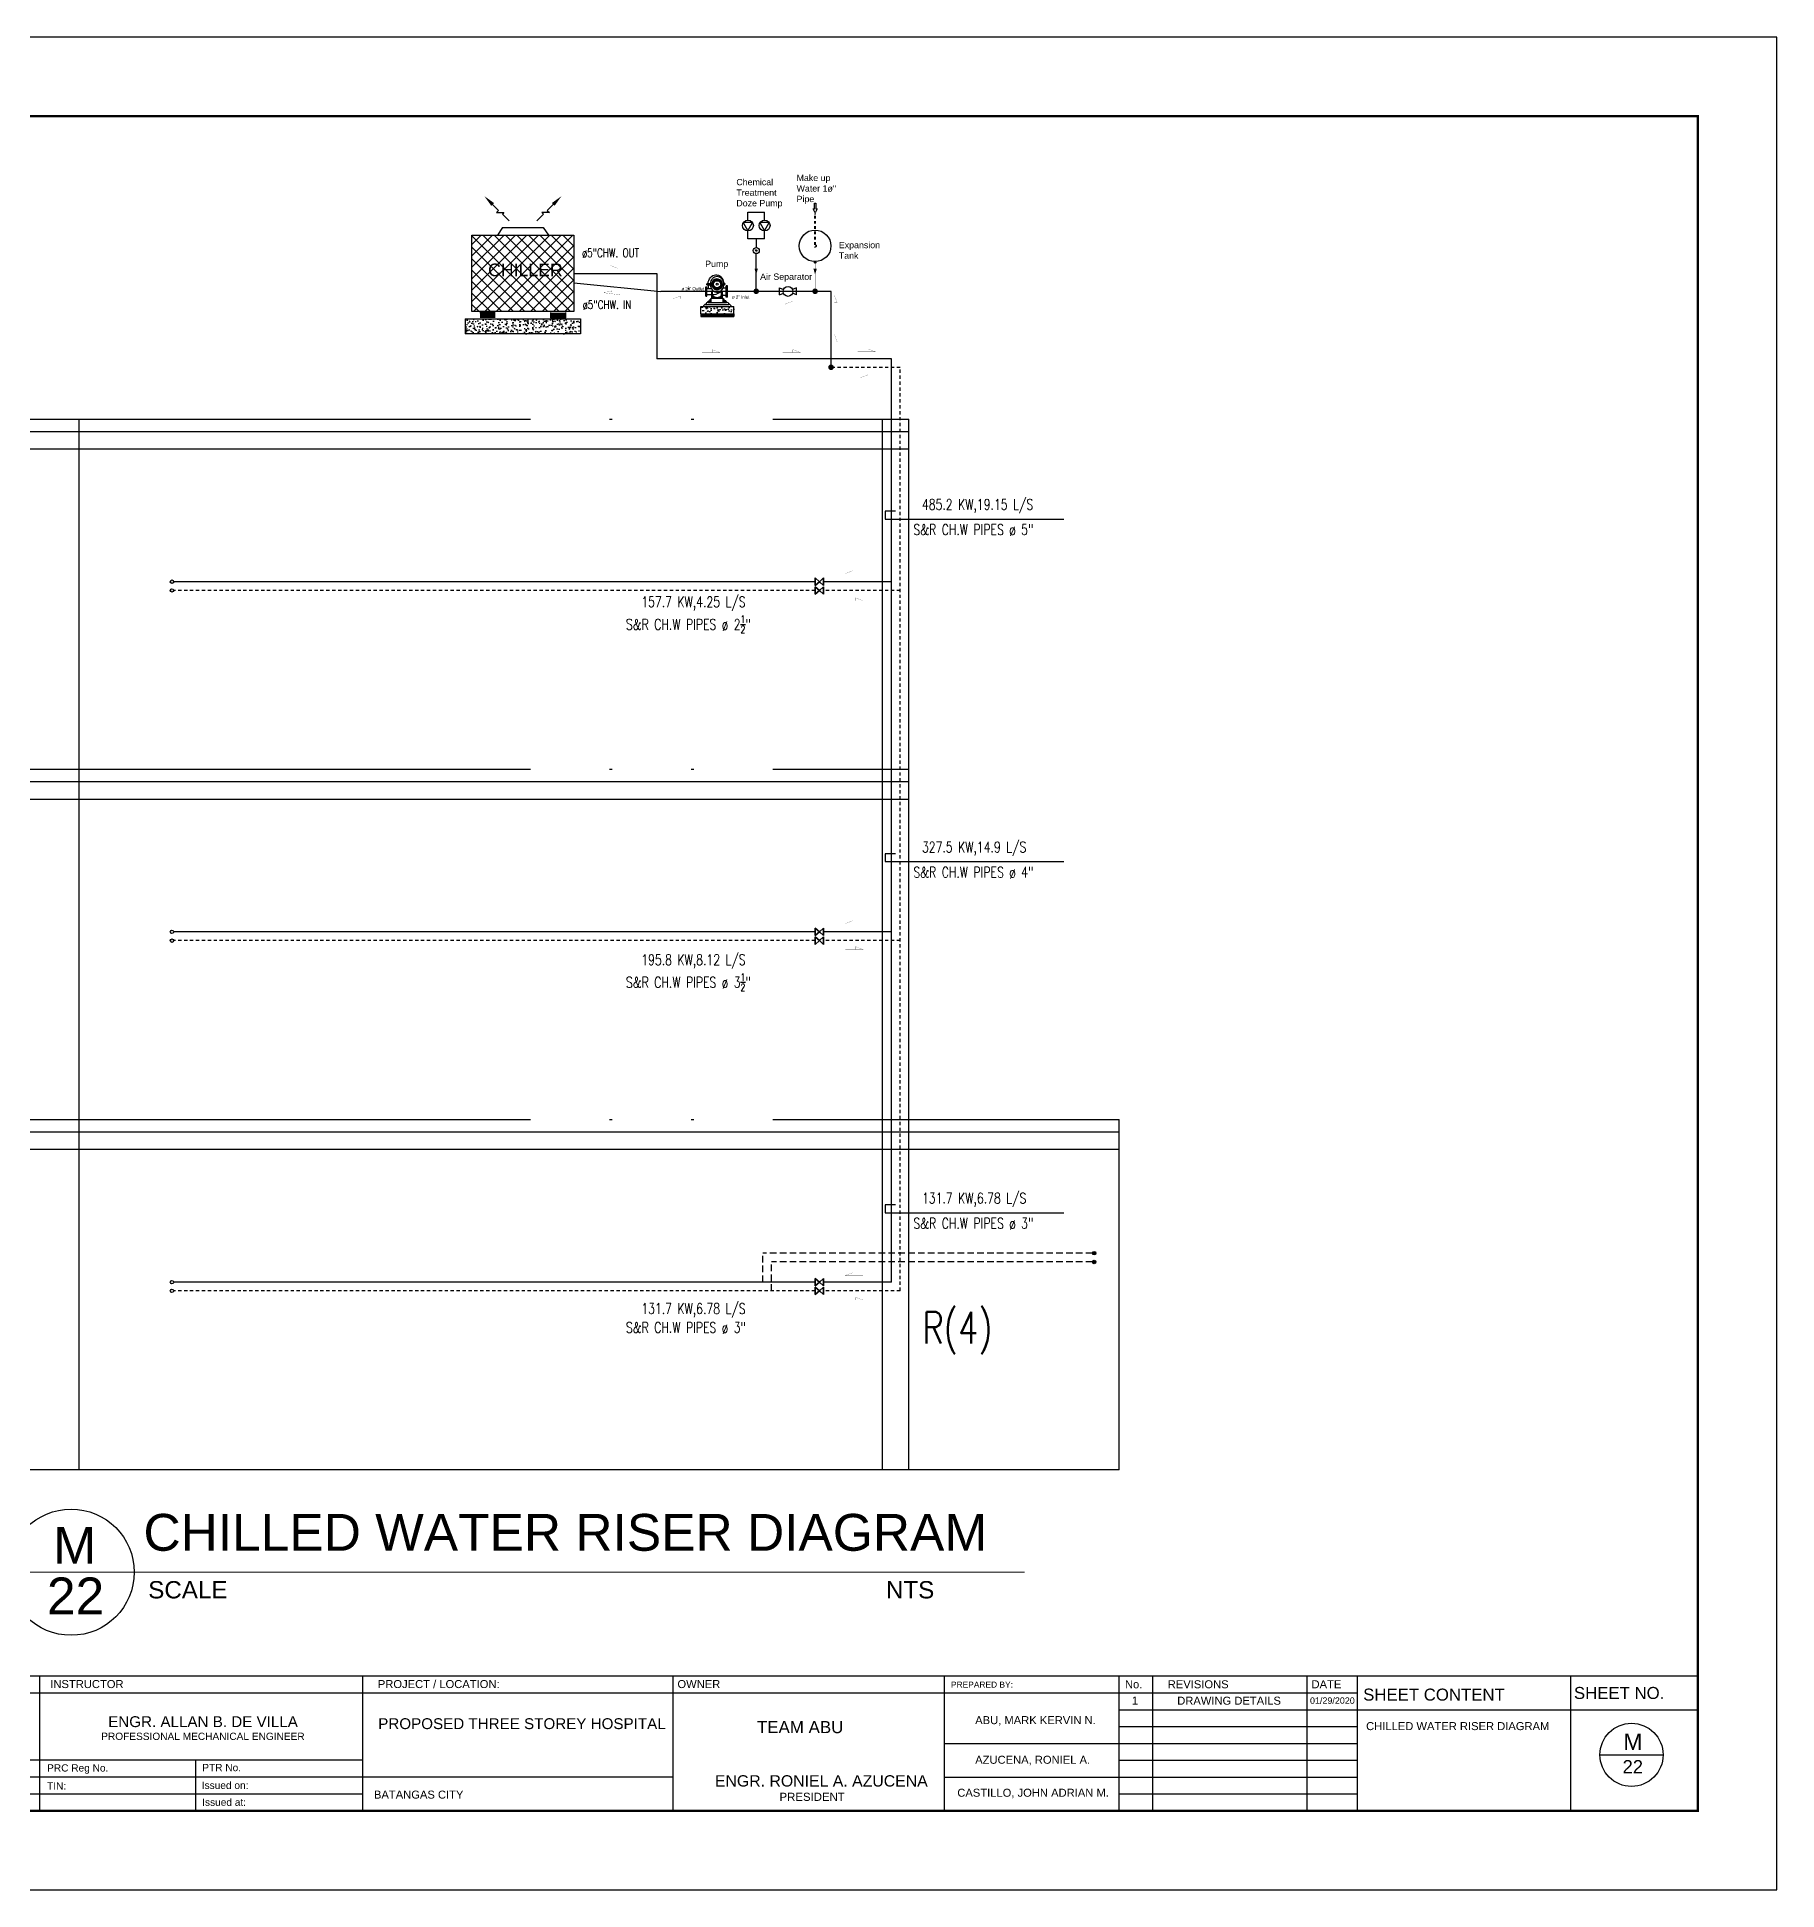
# Model space of a CAD drawing. Header units: millimetres. Extents: x 5 to 430, y 3 to 339.
# Drawn here: x 364.3 to 430.4, y 159.9 to 230.3 of the extents above; entities that cross this region are included whole.
import ezdxf

# ---------------------------------------------------------------- set-up
doc = ezdxf.new("R2010")
doc.units = ezdxf.units.MM
doc.header["$MEASUREMENT"] = 0
for name, pattern in [('ACAD_ISO05W100', [33, 24, -3, 0, -3, 0, -3]), ('DASHED2', [0.375, 0.25, -0.125]), ('HIDDEN', [0.375, 0.25, -0.125]), ('HIDDEN2', [0.1875, 0.125, -0.0625])]:
    doc.linetypes.add(name, pattern=pattern)
for name, color, linetype in [('.1', 1, 'Continuous'), ('12- EQUIPMENT PIPING', 7, 'Continuous'), ('13_A-ELEV5', 9, 'Continuous'), ('16-AC-CH.WT PIPING (R)', 3, 'HIDDEN'), ('AC-DEFFUSER', 4, 'Continuous'), ('ahu line', 150, 'Continuous'), ('DRAIN PIPE', 4, 'Continuous'), ('fcu line', 7, 'Continuous'), ('LOGO', 1, 'Continuous'), ('M-EQBMNT', 21, 'Continuous'), ('pipe label', 7, 'Continuous'), ('pipes', 7, 'Continuous'), ('pump', 42, 'Continuous'), ('template', 7, 'Continuous')]:
    doc.layers.add(name, color=color, linetype=linetype)
doc.layers.add('A-Handrail', color=2, linetype='Continuous', lineweight=30)
doc.styles.add('Arch-Dim', font='simplex.shx', dxfattribs={"width": 0.75})
doc.styles.add('arial', font='arial.ttf')
doc.styles.get("Standard").update_dxf_attribs({"font": 'arial.ttf'})
doc.styles.add('SWISSLT175', font='swissl.ttf', dxfattribs={"height": 0.175})

# ---------------------------------------------------------------- blocks, each defined once
blk = doc.blocks.new('A$C24462F82')
at = {"layer": 'AC-DEFFUSER', "color": 7}
for p, q in [((0.066, 0.066), (0, 0)), ((0.124, 0.082), (0.05, 0.082)), ((0.05, 0.082), (0.066, 0.066)), ((0.168, 0.168), (0.103, 0.103)), ((0.103, 0.103), (0.124, 0.082))]:
    blk.add_line(p, q, dxfattribs=at)
blk.add_solid([(0.148, 0.175), (0.175, 0.148), (0.242, 0.242)], dxfattribs=at)
blk = doc.blocks.new('A$C67063F75')
at = {"layer": 'M-EQBMNT'}
h = blk.add_hatch(dxfattribs=at)
h.set_pattern_fill('AR-CONC', scale=0.18, style=0)
h.set_pattern_definition([(130, (20.0064, 97.5855), (-1.291068, -0.112954), [0.135, -1.485]), (185, (20.0064, 97.5855), (0.249752, 1.353946), [0.108, -1.188]), (79.5486, (19.8988, 97.576), (-1.041317, 1.240991), [0.114732, -1.262056]), (133.8158, (20.0064, 97.9455), (-1.921034, -0.297934), [0.2025, -2.2275]), (83.3644, (19.8463, 97.9206), (-1.682393, 1.753412), [0.1721, -1.893083]), (188.8158, (20.0064, 97.9455), (-1.68239, 1.753413), [0.162, -1.782]), (159, (19.8264, 97.8555), (-1.074433, -0.724714), [0.135, -1.485]), (214, (19.8264, 97.8555), (-0.437968, 1.30527), [0.108, -1.188]), (108.5486, (19.7369, 97.7951), (-1.5124, 0.580555), [0.114732, -1.262056]), (142.5, (20.00643, 97.58547), (-0.0218877, 0.599209), [0, -1.1736, 0, -1.206, 0, -1.1925]), (172.5, (20.0064, 97.5855), (-0.473525, 0.709941), [0, -0.6876, 0, -1.1466, 0, -0.4545]), (212.5, (20.40783, 97.58547), (-0.9608804, -0.0405988), [0, -0.45, 0, -1.404, 0, -1.863]), (222.5, (20.5878, 97.5855), (-1.049735, 0.180189), [0, -0.585, 0, -0.9324, 0, -1.323])])
h.paths.add_polyline_path([(0.13, -0.94), (-4.05, -0.94), (-4.05, 0), (0.13, 0)])
at = {"layer": 'M-EQBMNT', "color": 7}
for p, q in [((-3.43, 1.32), (-3.43, 2.51)), ((-3.43, 2.51), (-3.3, 2.51)), ((-3.3, 1.32), (-3.3, 2.51)), ((-3.28, 2.9), (-2.88, 2.9)), ((-3.28, 2.9), (-3.28, 2.82)), ((-3.28, 2.73), (-3.28, 2.82)), ((-3.28, 2.82), (-2.88, 2.82)), ((-3.28, 2.73), (-2.86, 2.73)), ((-3.14, 2.73), (-3.14, 2.29)), ((-2.79, 2.95), (-2.79, 2.68)), ((-2.73, 3.01), (-2.63, 3.01)), ((-2.73, 2.62), (-2.63, 2.62)), ((-2.63, 3.08), (-2.63, 2.55)), ((-2.58, 3.13), (-2.43, 3.04)), ((-2.58, 2.5), (-2.43, 2.59)), ((-2.57, 3.16), (-2.41, 3.07)), ((-2.57, 2.47), (-2.41, 2.56)), ((-2.52, 3.22), (-2.38, 3.11)), ((-2.52, 2.41), (-2.38, 2.52)), ((-2.5, 3.25), (-2.36, 3.14)), ((-2.5, 2.38), (-2.36, 2.49)), ((-2.44, 3.31), (-2.33, 3.17)), ((-2.44, 2.32), (-2.33, 2.46)), ((-2.41, 3.33), (-2.3, 3.19)), ((-2.41, 2.3), (-2.3, 2.44)), ((-2.35, 3.38), (-2.26, 3.22)), ((-2.35, 2.25), (-2.26, 2.41)), ((-2.32, 3.4), (-2.23, 3.24)), ((-2.32, 2.24), (-2.23, 2.39)), ((-2.25, 3.43), (-2.19, 3.26)), ((-2.25, 2.2), (-2.19, 2.37)), ((-2.21, 3.44), (-2.15, 3.27)), ((-2.21, 2.19), (-2.15, 2.36)), ((-2.14, 3.46), (-2.11, 3.28)), ((-2.1, 3.47), (-2.07, 3.29)), ((-2.02, 3.47), (-2.02, 3.29)), ((-1.99, 3.47), (-1.99, 3.29)), ((-1.91, 3.47), (-1.94, 3.29)), ((-1.87, 3.46), (-1.9, 3.28)), ((-1.8, 3.44), (-1.86, 3.27)), ((-1.8, 2.19), (-1.86, 2.36)), ((-1.76, 3.43), (-1.82, 3.26)), ((-1.76, 2.2), (-1.82, 2.37)), ((-1.69, 3.4), (-1.78, 3.24)), ((-1.69, 2.24), (-1.78, 2.39)), ((-1.66, 3.38), (-1.75, 3.22)), ((-1.66, 2.25), (-1.75, 2.41)), ((-1.6, 3.33), (-1.71, 3.19)), ((-1.6, 2.3), (-1.71, 2.44)), ((-1.57, 3.31), (-1.68, 3.17)), ((-1.57, 2.32), (-1.68, 2.46)), ((-1.51, 3.25), (-1.65, 3.14)), ((-1.51, 2.38), (-1.65, 2.49)), ((-1.49, 3.22), (-1.63, 3.11)), ((-1.49, 2.41), (-1.63, 2.52)), ((-1.44, 3.16), (-1.6, 3.07)), ((-1.44, 2.47), (-1.6, 2.56)), ((-1.42, 3.13), (-1.58, 3.04)), ((-1.42, 2.5), (-1.58, 2.59)), ((-1.39, 3.06), (-1.56, 3)), ((-1.39, 2.57), (-1.56, 2.63)), ((-1.38, 3.02), (-1.55, 2.96)), ((-1.38, 2.61), (-1.55, 2.67)), ((-1.36, 2.95), (-1.54, 2.92)), ((-1.36, 2.68), (-1.54, 2.71)), ((-1.35, 2.91), (-1.53, 2.88)), ((-1.35, 2.83), (-1.53, 2.83)), ((-1.35, 2.8), (-1.53, 2.8)), ((-1.35, 2.72), (-1.53, 2.75)), ((-1.25, 2.38), (-0.83, 2.38)), ((-1.01, 2.9), (-1.18, 2.9)), ((-1.01, 2.73), (-1.18, 2.73)), ((-1.01, 2.82), (-1.17, 2.82)), ((-1.01, 2.9), (-1.01, 2.82)), ((-1.01, 2.9), (-1.01, 2.82)), ((-1.01, 2.73), (-1.01, 2.82)), ((-1.01, 2.73), (-1.01, 2.82)), ((-0.68, 2.63), (-0.83, 2.63)), ((-0.83, 1.2), (-0.83, 2.63)), ((-0.68, 1.2), (-0.68, 2.63)), ((-4.05, 0), (0.13, 0)), ((-4.05, -0.94), (-4.05, 0)), ((-3.49, 0.26), (-0.49, 0.26)), ((-3.43, 1.32), (-3.3, 1.32)), ((-3.3, 2.29), (-2.72, 2.29)), ((-3.3, 1.54), (-2.64, 1.54)), ((-3.18, 0.52), (-3.18, 0.63)), ((-3.18, 0.63), (-2.86, 0.63)), ((-3.18, 0.52), (-0.81, 0.52)), ((-3.07, 0.73), (-3.07, 0.63)), ((-3.07, 0.73), (-2.97, 0.73)), ((-2.97, 0.73), (-2.97, 0.63)), ((-2.86, 0.52), (-2.86, 0.92)), ((-2.86, 0.92), (-2.76, 0.92)), ((-2.76, 0.52), (-2.76, 1.05)), ((-2.76, 1.05), (-1.23, 1.05)), ((-2.68, 1.11), (-2.68, 1.84)), ((-2.62, 1.05), (-2.68, 1.11)), ((-2.62, 1.05), (-2.49, 1.05)), ((-2.59, 1.25), (-2.59, 1.84)), ((-2.5, 1.15), (-1.51, 1.15)), ((-2.49, 1.05), (-2.44, 1.11)), ((-2.44, 1.11), (-1.55, 1.11)), ((-2.14, 2.17), (-2.11, 2.35)), ((-2.1, 2.16), (-2.07, 2.34)), ((-2.02, 2.16), (-2.02, 2.34)), ((-1.99, 2.16), (-1.99, 2.34)), ((-1.91, 2.16), (-1.94, 2.34)), ((-1.87, 2.17), (-1.9, 2.35)), ((-1.49, 1.05), (-1.55, 1.11)), ((-1.38, 1.05), (-1.52, 1.05)), ((-1.42, 1.25), (-1.42, 1.84)), ((-1.38, 1.05), (-1.33, 1.11)), ((-1.33, 1.11), (-1.33, 1.84)), ((-1.23, 0.52), (-1.23, 1.05)), ((-1.12, 0.92), (-1.23, 0.92)), ((-1.21, 1.45), (-0.83, 1.45)), ((-1.12, 0.52), (-1.12, 0.92)), ((-0.81, 0.63), (-1.12, 0.63)), ((-0.91, 0.73), (-1.02, 0.73)), ((-1.02, 0.73), (-1.02, 0.63)), ((-0.91, 0.73), (-0.91, 0.63)), ((-0.68, 1.2), (-0.83, 1.2)), ((-0.81, 0.52), (-0.81, 0.63)), ((0.13, -0.94), (0.13, 0)), ((-4.05, -0.94), (0.13, -0.94)), ((-4.05, -0.94), (-4.05, -1.26)), ((-4.05, -1.05), (0.13, -1.05)), ((-4.05, -1.15), (0.13, -1.15)), ((-4.05, -1.26), (0.13, -1.26)), ((0.13, -0.94), (0.13, -1.26))]:
    blk.add_line(p, q, dxfattribs=at)
at = {"layer": 'M-EQBMNT', "color": 7, "extrusion": (0, 0, -1), "flags": 128}
blk.add_lwpolyline([(3.14, 2.9), (3.12, 3.11), (3.06, 3.32), (2.97, 3.51), (2.85, 3.67), (2.71, 3.81), (2.55, 3.92), (2.37, 3.99), (2.19, 4.02), (2.01, 4.02), (1.83, 3.97), (1.66, 3.88), (1.51, 3.76), (1.38, 3.61), (1.28, 3.43), (1.21, 3.24), (1.18, 3.03), (1.17, 2.82)], dxfattribs=at)
blk.add_lwpolyline([(2, 3.83), (1.85, 3.81), (1.7, 3.76), (1.56, 3.67), (1.43, 3.55), (1.33, 3.4), (1.25, 3.24), (1.2, 3.05), (1.17, 2.86), (1.18, 2.67), (1.22, 2.48), (1.28, 2.31), (1.38, 2.15), (1.49, 2.02), (1.62, 1.91), (1.77, 1.84), (1.93, 1.8), (2.08, 1.8), (2.24, 1.84), (2.39, 1.91), (2.52, 2.02), (2.63, 2.15), (2.72, 2.31), (2.79, 2.48), (2.83, 2.67), (2.84, 2.86), (2.81, 3.05), (2.76, 3.24), (2.68, 3.4), (2.58, 3.55), (2.45, 3.67), (2.31, 3.76), (2.16, 3.81)], close=True, dxfattribs=at)
at = {"layer": 'M-EQBMNT', "color": 7}
for centre, radius in [((-2.71, 2.93), 0.0549), ((-2.71, 2.93), 0.0362), ((-2, 2.82), 0.457), ((-2, 2.82), 0.125)]:
    blk.add_circle(centre, radius, dxfattribs=at)
for centre, radius, start, end in [((-2.73, 2.95), 0.0563, 90, 180), ((-2.73, 2.68), 0.0563, 180, 270), ((-2.47, 2.82), 1.3, 262.4765, 359.5867), ((-2, 2.82), 0.682, 203.0756, 156.9244), ((-2.58, 3.14), 0.0187, 60, 240), ((-2.58, 2.49), 0.0187, 120, 300), ((-2.51, 3.24), 0.0187, 50, 230), ((-2.51, 2.39), 0.0187, 130, 310), ((-2.43, 3.32), 0.0187, 40, 220), ((-2.42, 3.06), 0.0187, 240, 60), ((-2.42, 2.58), 0.0187, 300, 120), ((-2.37, 3.12), 0.0187, 230, 50), ((-2.37, 2.51), 0.0187, 310, 130), ((-2.33, 3.39), 0.0187, 30, 210), ((-2.31, 3.18), 0.0187, 220, 40), ((-2.31, 2.45), 0.0187, 320, 140), ((-2.24, 3.23), 0.0187, 210, 30), ((-2.24, 2.4), 0.0187, 330, 150), ((-2.23, 3.43), 0.0187, 20, 200), ((-2.17, 3.27), 0.0187, 200, 20), ((-2.17, 2.36), 0.0187, 340, 160), ((-2.12, 3.46), 0.0187, 10, 190), ((-2.09, 3.29), 0.0187, 190, 10), ((-2.09, 2.34), 0.0187, 350, 170), ((-2, 3.47), 0.0187, 0, 180), ((-2, 3.29), 0.0187, 180, 0), ((-2, 2.34), 0.0187, 0, 180), ((-1.92, 3.29), 0.0187, 170, 350), ((-1.92, 2.34), 0.0187, 10, 190), ((-1.89, 3.46), 0.0187, 350, 170), ((-1.84, 3.27), 0.0187, 160, 340), ((-1.84, 2.36), 0.0187, 20, 200), ((-1.78, 3.43), 0.0187, 340, 160), ((-1.77, 3.23), 0.0187, 150, 330), ((-1.77, 2.4), 0.0187, 30, 210), ((-1.7, 3.18), 0.0187, 140, 320), ((-1.7, 2.45), 0.0187, 40, 220), ((-1.68, 3.39), 0.0187, 330, 150), ((-1.64, 3.12), 0.0187, 130, 310), ((-1.64, 2.51), 0.0187, 50, 230), ((-1.59, 3.06), 0.0187, 120, 300), ((-1.59, 2.58), 0.0187, 60, 240), ((-1.58, 3.32), 0.0187, 320, 140), ((-1.55, 2.98), 0.0187, 110, 290), ((-1.55, 2.65), 0.0187, 70, 250), ((-1.53, 2.9), 0.0187, 100, 280), ((-1.53, 2.73), 0.0187, 80, 260), ((-1.53, 2.82), 0.0187, 90, 270), ((-1.5, 3.24), 0.0187, 310, 130), ((-1.5, 2.39), 0.0187, 230, 50), ((-1.43, 3.14), 0.0187, 300, 120), ((-1.43, 2.49), 0.0187, 240, 60), ((-1.39, 3.04), 0.0187, 290, 110), ((-1.39, 2.59), 0.0187, 250, 70), ((-1.36, 2.93), 0.0187, 280, 100), ((-1.36, 2.7), 0.0187, 260, 80), ((-1.35, 2.82), 0.0187, 270, 90), ((-3.46, -0.02), 0.281, 83.1263, 176.4848), ((-3.14, 0.24), 0.281, 83.1263, 176.4848), ((-2.66, 1.84), 0.0224, 0, 180), ((-1.99, 1.97), 0.809, 211.9007, 302.2247), ((-2.61, 1.84), 0.0224, 0, 180), ((-2.5, 1.25), 0.0938, 180, 270), ((-2.43, 2.31), 0.0187, 140, 320), ((-2.33, 2.24), 0.0187, 150, 330), ((-2.23, 2.2), 0.0187, 160, 340), ((-2.12, 2.17), 0.0187, 170, 350), ((-2, 2.16), 0.0187, 180, 0), ((-1.89, 2.17), 0.0187, 190, 10), ((-1.78, 2.2), 0.0187, 200, 20), ((-1.68, 2.24), 0.0187, 210, 30), ((-1.58, 2.31), 0.0187, 220, 40), ((-0.28, -0.76), 2.41, 114.8028, 122.0795), ((-1.51, 1.25), 0.0938, 270, 0), ((-1.4, 1.84), 0.0224, 0, 180), ((-1.35, 1.84), 0.0224, 0, 180), ((-1.21, 1.26), 0.188, 90, 114.8028), ((-0.78, 0.24), 0.281, 3.5152, 96.8737), ((-0.46, -0.02), 0.281, 3.5152, 96.8737)]:
    blk.add_arc(centre, radius, start, end, dxfattribs=at)

msp = doc.modelspace()

# ---------------------------------------------------------------- hatches: boundary and pattern name
for points in [[(381.168, 219.865), (381.168, 219.662), (381.749, 219.662), (381.749, 219.865)], [(383.852, 219.865), (383.852, 219.662), (384.433, 219.662), (384.433, 219.865)]]:
    msp.add_hatch(color=7).paths.add_polyline_path(points)
at = {"layer": '12- EQUIPMENT PIPING'}
h = msp.add_hatch(dxfattribs=at)
h.set_pattern_fill('ANSI31', scale=0.00375, angle=90, style=0)
h.set_pattern_definition([(225, (420.6467184, 174.8750384), (-0.0003314563037, 0.0003314563037), [])])
h.paths.add_polyline_path([(391.662, 222.196, -1), (391.662, 222.25, -1)])
at = {"layer": '13_A-ELEV5'}
h = msp.add_hatch(dxfattribs=at)
h.set_pattern_fill('ANSI37', scale=0.096808, style=0)
h.set_pattern_definition([(45, (280.61335, 137.8559), (-0.2173409, 0.2173409), []), (135, (280.61335, 137.8559), (-0.2173409, -0.2173409), [])])
h.paths.add_polyline_path([(384.736, 222.808), (380.864, 222.808), (380.864, 219.904), (384.736, 219.904)])
h.paths.add_polyline_path([(381.447, 220.979), (384.089, 220.979), (384.089, 221.85), (381.447, 221.85)], flags=24)
at = {"layer": 'A-Handrail'}
h = msp.add_hatch(dxfattribs=at)
h.set_pattern_fill('AR-CONC', scale=0.001936, style=0)
h.set_pattern_definition([(50, (280.61335, 137.8559), (0.35273983, -0.0308607), [0.036884, -0.4057237]), (355, (280.61335, 137.8559), (-0.068236, 0.3699175), [0.0295072, -0.3245789]), (100.451, (280.64275, 137.85333), (0.2845051, 0.33905505), [0.0313465, -0.3448119]), (46.1842, (280.61335, 137.95426), (0.5248541, -0.081401), [0.055326, -0.6085855]), (96.6356, (280.6571, 137.9475), (0.4596541, 0.479057), [0.0470198, -0.5172178]), (351.184, (280.61335, 137.95426), (0.4596548, 0.4790562), [0.0442608, -0.4868684]), (21, (280.66253, 137.92967), (0.29355164, -0.19800306), [0.036884, -0.4057237]), (326, (280.66253, 137.92967), (0.119659, 0.3566186), [0.0295072, -0.3245789]), (71.4514, (280.687, 137.91317), (0.4132098, 0.1586163), [0.0313465, -0.3448119]), (37.5, (280.61335, 137.8559), (0.00598005, 0.16371263), [0, -0.32064465, 0, -0.3294968, 0, -0.3258084]), (7.5, (280.61335, 137.8559), (0.12937399, 0.19396626), [0, -0.18786235, 0, -0.31326785, 0, -0.12417603]), (327.5, (280.50369, 137.8559), (0.26252595, -0.0110918), [0, -0.12294657, 0, -0.3835933, 0, -0.5089988]), (317.5, (280.4545, 137.8559), (0.28680274, 0.0492299), [0, -0.15983054, 0, -0.2547453, 0, -0.3614629])])
h.paths.add_polyline_path([(380.61, 219.623), (380.61, 219.063), (384.991, 219.063), (384.991, 219.623)])
at = {"layer": 'LOGO', "linetype": 'Continuous'}
h = msp.add_hatch(color=7, dxfattribs=at)
edge = h.paths.add_edge_path()
edge.add_line((391.555, 220.676), (391.769, 220.676))
edge.add_ellipse((391.662, 220.676), major_axis=(0.0757, 0.0757), ratio=1, start_angle=135, end_angle=315, ccw=False)
edge = h.paths.add_edge_path()
edge.add_line((391.662, 220.676), (391.555, 220.676))
edge.add_ellipse((391.662, 220.676), major_axis=(0.0757, 0.0757), ratio=1, start_angle=45, end_angle=135, ccw=False)
edge.add_line((391.662, 220.783), (391.662, 220.676))
edge = h.paths.add_edge_path()
edge.add_line((391.769, 220.676), (391.662, 220.676))
edge.add_line((391.662, 220.676), (391.662, 220.783))
edge.add_ellipse((391.662, 220.676), major_axis=(-0.0757, 0.0757), ratio=1, start_angle=225, end_angle=315, ccw=False)
h = msp.add_hatch(color=7, dxfattribs=at)
edge = h.paths.add_edge_path()
edge.add_line((393.793, 220.676), (394.007, 220.676))
edge.add_ellipse((393.9, 220.676), major_axis=(0.0757, 0.0757), ratio=1, start_angle=135, end_angle=315, ccw=False)
edge = h.paths.add_edge_path()
edge.add_line((393.9, 220.676), (393.793, 220.676))
edge.add_ellipse((393.9, 220.676), major_axis=(0.0757, 0.0757), ratio=1, start_angle=45, end_angle=135, ccw=False)
edge.add_line((393.9, 220.783), (393.9, 220.676))
edge = h.paths.add_edge_path()
edge.add_line((394.007, 220.676), (393.9, 220.676))
edge.add_line((393.9, 220.676), (393.9, 220.783))
edge.add_ellipse((393.9, 220.676), major_axis=(-0.0757, 0.0757), ratio=1, start_angle=225, end_angle=315, ccw=False)
h = msp.add_hatch(color=7, dxfattribs=at)
edge = h.paths.add_edge_path()
edge.add_line((394.398, 217.787), (394.612, 217.787))
edge.add_ellipse((394.505, 217.787), major_axis=(0.0757, 0.0757), ratio=1, start_angle=135, end_angle=315, ccw=False)
edge = h.paths.add_edge_path()
edge.add_line((394.505, 217.787), (394.398, 217.787))
edge.add_ellipse((394.505, 217.787), major_axis=(0.0757, 0.0757), ratio=1, start_angle=45, end_angle=135, ccw=False)
edge.add_line((394.505, 217.894), (394.505, 217.787))
edge = h.paths.add_edge_path()
edge.add_line((394.612, 217.787), (394.505, 217.787))
edge.add_line((394.505, 217.787), (394.505, 217.894))
edge.add_ellipse((394.505, 217.787), major_axis=(-0.0757, 0.0757), ratio=1, start_angle=225, end_angle=315, ccw=False)
at = {"layer": 'pipes'}
h = msp.add_hatch(color=7, dxfattribs=at)
h.dxf.hatch_style = 1
h.paths.add_polyline_path([(369.533, 209.642, 1), (369.4, 209.642, 1)])
h.paths.add_polyline_path([(369.533, 196.337, 1), (369.4, 196.337, 1)])
h.paths.add_polyline_path([(369.533, 183.031, 1), (369.4, 183.031, 1)])
h = msp.add_hatch(color=7, dxfattribs=at)
h.dxf.hatch_style = 1
h.paths.add_polyline_path([(369.533, 182.698, 1), (369.4, 182.698, 1)])
h.paths.add_polyline_path([(369.4, 196.004, 1), (369.533, 196.004, 1)])
h.paths.add_polyline_path([(369.533, 209.31, 1), (369.4, 209.31, 1)])
h = msp.add_hatch(color=7, dxfattribs=at)
h.dxf.hatch_style = 1
h.paths.add_polyline_path([(404.567, 184.129, -1), (404.434, 184.129, -1)])
h = msp.add_hatch(color=7, dxfattribs=at)
h.dxf.hatch_style = 1
h.paths.add_polyline_path([(404.434, 183.797, 1), (404.567, 183.797, 1)])
at = {"layer": 'pump'}
msp.add_hatch(color=7, dxfattribs=at).paths.add_polyline_path([(393.885, 223.607, 0.99521), (393.9, 223.607, 0.99521)])

# ---------------------------------------------------------------- linework, layer by layer
at = {"layer": '.1', "color": 0}
msp.add_line((430.437, 230.334), (331.161, 230.334), dxfattribs=at)
at = {"color": 7}
for p, q in [((381.168, 219.865), (381.749, 219.865)), ((383.852, 219.865), (383.852, 219.662)), ((383.852, 219.662), (384.433, 219.662)), ((384.433, 219.662), (384.433, 219.865)), ((380.61, 219.623), (384.991, 219.623)), ((384.991, 219.623), (384.991, 219.063))]:
    msp.add_line(p, q, dxfattribs=at)
at = {"color": 0, "linetype": 'ByBlock', "lineweight": 9}
for p, q in [((368.447, 172.01), (363.239, 172.01)), ((401.854, 172.01), (368.447, 172.01))]:
    msp.add_line(p, q, dxfattribs=at)
msp.add_circle((365.637, 172.01), 2.398)
at = {"layer": '12- EQUIPMENT PIPING', "color": 7}
for p, q in [((391.521, 223.282), (391.171, 223.282)), ((391.171, 223.282), (391.346, 222.966)), ((391.346, 223.379), (391.346, 223.675)), ((391.346, 223.675), (391.979, 223.675)), ((391.346, 222.966), (391.521, 223.282)), ((392.154, 223.282), (391.804, 223.282)), ((391.804, 223.282), (391.979, 222.966)), ((391.979, 223.379), (391.979, 223.675)), ((391.979, 222.966), (392.154, 223.282)), ((391.346, 222.67), (391.346, 222.966)), ((391.979, 222.67), (391.346, 222.67)), ((391.979, 222.67), (391.979, 222.966))]:
    msp.add_line(p, q, dxfattribs=at)
for centre, radius in [((391.346, 223.173), 0.207), ((391.979, 223.173), 0.207), ((391.662, 222.223), 0.116), ((391.662, 222.223), 0.0269)]:
    msp.add_circle(centre, radius, dxfattribs=at)
at = {"layer": '16-AC-CH.WT PIPING (R)', "color": 7, "linetype": 'ByBlock', "ltscale": 0.5}
for p, q in [((391.662, 222.67), (391.662, 222.339)), ((391.662, 220.669), (391.662, 222.106))]:
    msp.add_line(p, q, dxfattribs=at)
at = {"layer": '16-AC-CH.WT PIPING (R)', "color": 7, "linetype": 'ByBlock', "ltscale": 0.5, "const_width": 0.012}
msp.add_lwpolyline([(393.9, 221.744), (393.9, 220.669)], dxfattribs=at)
at = {"layer": '16-AC-CH.WT PIPING (R)', "color": 7, "linetype": 'DASHED2', "ltscale": 0.5}
for points in [[(391.726, 221.535), (391.598, 221.535), (391.662, 221.31)], [(393.964, 221.534), (393.836, 221.534), (393.9, 221.309)]]:
    msp.add_solid(points, dxfattribs=at)
at = {"layer": 'A-Handrail', "color": 7}
for p, q in [((380.864, 219.904), (380.864, 222.808)), ((380.864, 222.808), (384.736, 222.808)), ((382.026, 223.099), (381.832, 222.808)), ((382.026, 223.099), (383.575, 223.099)), ((383.575, 223.099), (383.768, 222.808)), ((384.736, 222.808), (384.736, 219.904)), ((384.736, 219.904), (380.864, 219.904))]:
    msp.add_line(p, q, dxfattribs=at)
at = {"layer": 'A-Handrail', "color": 18, "true_color": 0x000000}
msp.add_line((384.991, 219.063), (380.61, 219.063), dxfattribs=at)
at = {"layer": 'ahu line', "color": 252, "linetype": 'ACAD_ISO05W100'}
for p, q in [((359.093, 215.82), (397.463, 215.82)), ((359.093, 202.514), (397.463, 202.514)), ((359.093, 189.209), (405.446, 189.209))]:
    msp.add_line(p, q, dxfattribs=at)
at = {"layer": 'ahu line', "color": 252}
for p, q in [((365.945, 175.903), (365.945, 215.82)), ((396.465, 175.903), (396.465, 215.82)), ((397.463, 175.903), (397.463, 215.82)), ((359.093, 215.354), (397.463, 215.354)), ((359.093, 214.689), (397.463, 214.689)), ((359.093, 202.049), (397.463, 202.049)), ((359.093, 201.383), (397.463, 201.383)), ((359.093, 188.743), (405.446, 188.743)), ((405.446, 175.903), (405.446, 189.209)), ((359.093, 188.078), (405.446, 188.078)), ((405.446, 175.903), (359.093, 175.903))]:
    msp.add_line(p, q, dxfattribs=at)
at = {"layer": 'DRAIN PIPE', "color": 7, "linetype": 'Continuous', "const_width": 0.006}
for points in [[(385.727, 221.549), (386.4, 221.549), (386.118, 221.656), (386.118, 221.549)], [(386.527, 220.532), (385.861, 220.621), (386.154, 220.69), (386.14, 220.584)], [(389.174, 220.392), (388.502, 220.392), (388.784, 220.498), (388.784, 220.392)], [(394.631, 219.859), (394.631, 220.531), (394.737, 220.249), (394.631, 220.249)], [(393.422, 220.181), (392.749, 220.181), (393.031, 220.287), (393.031, 220.181)], [(394.631, 218.36), (394.631, 219.032), (394.737, 218.75), (394.631, 218.75)], [(389.609, 218.35), (390.281, 218.35), (390, 218.457), (390, 218.35)], [(392.666, 218.35), (393.338, 218.35), (393.056, 218.457), (393.056, 218.35)], [(395.52, 218.375), (396.193, 218.375), (395.911, 218.481), (395.911, 218.375)], [(396.297, 217.393), (395.624, 217.393), (395.906, 217.499), (395.906, 217.393)], [(395.716, 209.948), (395.043, 209.948), (395.325, 210.054), (395.325, 209.948)], [(395.045, 208.919), (395.718, 208.919), (395.436, 209.026), (395.436, 208.919)], [(395.716, 196.65), (395.043, 196.65), (395.325, 196.757), (395.325, 196.65)], [(395.045, 195.668), (395.718, 195.668), (395.436, 195.775), (395.436, 195.668)], [(395.716, 183.284), (395.043, 183.284), (395.325, 183.39), (395.325, 183.284)], [(395.045, 182.349), (395.718, 182.349), (395.436, 182.455), (395.436, 182.349)]]:
    msp.add_lwpolyline(points, dxfattribs=at)
at = {"layer": 'fcu line'}
for p, q in [((384.736, 221.356), (387.889, 221.356)), ((387.889, 221.356), (387.889, 218.113)), ((384.736, 220.996), (388.037, 220.669))]:
    msp.add_line(p, q, dxfattribs=at)
at = {"layer": 'fcu line', "color": 7}
for p, q in [((391.407, 220.669), (388.037, 220.669)), ((392.359, 220.669), (391.407, 220.669)), ((394.505, 220.669), (392.359, 220.669)), ((394.505, 217.781), (394.505, 220.669))]:
    msp.add_line(p, q, dxfattribs=at)
at = {"layer": 'LOGO', "color": 7, "linetype": 'HIDDEN', "ltscale": 0.3}
for p, q in [((393.885, 222.444), (393.885, 223.607)), ((393.915, 222.444), (393.915, 223.607))]:
    msp.add_line(p, q, dxfattribs=at)
at = {"layer": 'LOGO', "color": 7, "linetype": 'HIDDEN', "ltscale": 0.1}
msp.add_line((393.87, 221.784), (393.87, 221.8), dxfattribs=at)
at = {"layer": 'LOGO', "color": 7}
msp.add_line((393.93, 221.784), (393.93, 221.8), dxfattribs=at)
at = {"layer": 'LOGO', "color": 7, "ltscale": 0.3}
for p, q in [((392.547, 220.534), (392.547, 220.804)), ((392.547, 220.804), (392.7, 220.741)), ((392.547, 220.534), (392.7, 220.598)), ((393.196, 220.804), (393.043, 220.741)), ((393.196, 220.534), (393.043, 220.598)), ((393.196, 220.534), (393.196, 220.804))]:
    msp.add_line(p, q, dxfattribs=at)
at = {"layer": 'LOGO', "color": 7, "ltscale": 0.3, "elevation": 0}
msp.add_lwpolyline([(393.901, 223.655), (393.825, 223.805), (393.871, 223.805), (393.871, 224.018), (393.931, 224.018), (393.931, 223.805), (393.976, 223.805)], close=True, dxfattribs=at)
at = {"layer": 'LOGO', "color": 7, "linetype": 'HIDDEN', "ltscale": 0.1, "elevation": 0}
msp.add_lwpolyline([(393.93, 221.759), (393.87, 221.759), (393.87, 221.784), (393.93, 221.784)], close=True, dxfattribs=at)
at = {"layer": 'LOGO', "color": 7, "linetype": 'Continuous', "elevation": 0}
msp.add_lwpolyline([(393.911, 221.744), (393.889, 221.744), (393.889, 221.759), (393.911, 221.759)], close=True, dxfattribs=at)
at = {"layer": 'LOGO', "color": 7, "ltscale": 0.3}
for centre, radius in [((393.9, 222.401), 0.6), ((392.872, 220.669), 0.186)]:
    msp.add_circle(centre, radius, dxfattribs=at)
at = {"layer": 'LOGO', "color": 7, "linetype": 'HIDDEN', "ltscale": 0.3}
msp.add_circle((393.9, 222.401), 0.0456, dxfattribs=at)
msp.add_circle((393.9, 222.401), 0.0456, dxfattribs=at)
at = {"layer": 'LOGO', "color": 7}
for centre, start, end in [((393.892, 223.607), 0.27511, 180.27511), ((393.892, 223.607), 179.72489, 359.72489), ((393.907, 223.607), 359.72489, 179.72489)]:
    msp.add_arc(centre, 0.0075, start, end, dxfattribs=at)
at = {"layer": 'pipes', "color": 7}
for p, q in [((380.61, 219.623), (380.61, 219.063)), ((396.797, 218.113), (387.889, 218.113)), ((396.957, 212.32), (396.556, 212.32)), ((396.556, 212.32), (396.556, 212.021)), ((396.556, 212.021), (403.349, 212.021)), ((393.903, 209.642), (369.533, 209.642)), ((394.07, 209.31), (394.054, 209.31)), ((396.797, 209.642), (394.221, 209.642)), ((396.957, 199.304), (396.556, 199.304)), ((396.556, 199.304), (396.556, 199.005)), ((396.556, 199.005), (403.349, 199.005)), ((393.903, 196.337), (369.533, 196.337)), ((396.797, 196.337), (394.221, 196.337)), ((396.957, 185.966), (396.556, 185.966)), ((396.556, 185.966), (396.556, 185.667)), ((396.556, 185.667), (403.349, 185.667)), ((393.903, 183.031), (369.533, 183.031)), ((396.797, 183.031), (394.221, 183.031))]:
    msp.add_line(p, q, dxfattribs=at)
at = {"layer": 'pipes', "color": 7, "linetype": 'HIDDEN2'}
for p, q in [((397.13, 217.781), (394.505, 217.781)), ((397.13, 182.698), (397.13, 217.781)), ((393.903, 209.31), (369.533, 209.31)), ((397.13, 209.31), (394.221, 209.31)), ((393.903, 196.004), (369.533, 196.004)), ((397.13, 196.004), (394.221, 196.004)), ((393.903, 182.698), (369.533, 182.698)), ((397.13, 182.698), (394.221, 182.698))]:
    msp.add_line(p, q, dxfattribs=at)
at = {"layer": 'pipes'}
msp.add_line((396.797, 183.031), (396.797, 218.113), dxfattribs=at)
at = {"layer": 'pipes', "color": 7, "linetype": 'HIDDEN'}
for p, q in [((404.434, 184.128), (391.908, 184.128)), ((391.908, 183.031), (391.908, 184.128)), ((404.434, 183.796), (392.241, 183.796)), ((392.241, 182.698), (392.241, 183.796))]:
    msp.add_line(p, q, dxfattribs=at)
at = {"layer": 'pipes', "color": 7}
for points in [[(393.903, 209.784), (393.903, 209.642), (393.903, 209.784), (394.062, 209.642), (394.221, 209.784), (394.221, 209.642), (394.221, 209.784), (394.062, 209.642)], [(393.903, 209.501), (393.903, 209.642), (393.903, 209.501), (394.062, 209.642), (394.221, 209.501), (394.221, 209.642), (394.221, 209.501), (394.062, 209.642)], [(393.903, 209.451), (393.903, 209.31), (393.903, 209.451), (394.062, 209.31), (394.221, 209.451), (394.221, 209.31), (394.221, 209.451), (394.062, 209.31)], [(393.903, 209.168), (393.903, 209.31), (393.903, 209.168), (394.062, 209.31), (394.221, 209.168), (394.221, 209.31), (394.221, 209.168), (394.062, 209.31)], [(393.903, 196.478), (393.903, 196.337), (393.903, 196.478), (394.062, 196.337), (394.221, 196.478), (394.221, 196.337), (394.221, 196.478), (394.062, 196.337)], [(393.903, 196.195), (393.903, 196.337), (393.903, 196.195), (394.062, 196.337), (394.221, 196.195), (394.221, 196.337), (394.221, 196.195), (394.062, 196.337)], [(393.903, 196.145), (393.903, 196.004), (393.903, 196.145), (394.062, 196.004), (394.221, 196.145), (394.221, 196.004), (394.221, 196.145), (394.062, 196.004)], [(393.903, 195.863), (393.903, 196.004), (393.903, 195.863), (394.062, 196.004), (394.221, 195.863), (394.221, 196.004), (394.221, 195.863), (394.062, 196.004)], [(393.903, 183.172), (393.903, 183.031), (393.903, 183.172), (394.062, 183.031), (394.221, 183.172), (394.221, 183.031), (394.221, 183.172), (394.062, 183.031)], [(393.903, 182.89), (393.903, 183.031), (393.903, 182.89), (394.062, 183.031), (394.221, 182.89), (394.221, 183.031), (394.221, 182.89), (394.062, 183.031)], [(393.903, 182.84), (393.903, 182.698), (393.903, 182.84), (394.062, 182.698), (394.221, 182.84), (394.221, 182.698), (394.221, 182.84), (394.062, 182.698)], [(393.903, 182.557), (393.903, 182.698), (393.903, 182.557), (394.062, 182.698), (394.221, 182.557), (394.221, 182.698), (394.221, 182.557), (394.062, 182.698)]]:
    msp.add_lwpolyline(points, close=True, dxfattribs=at)
for centre in [(369.467, 209.642), (369.467, 209.31), (369.467, 196.337), (369.467, 196.004), (404.501, 184.129), (404.501, 183.797), (369.467, 183.031), (369.467, 182.698)]:
    msp.add_circle(centre, 0.0665, dxfattribs=at)
at = {"layer": 'template'}
for p, q in [((430.437, 159.938), (430.437, 230.334)), ((337.178, 168.067), (427.429, 168.067)), ((364.434, 168.068), (364.434, 162.946)), ((364.434, 168.067), (364.434, 162.946)), ((376.724, 162.946), (376.724, 168.067)), ((388.5, 168.067), (388.5, 162.946)), ((398.803, 168.067), (398.803, 162.946)), ((405.432, 168.067), (405.432, 162.946)), ((406.712, 168.067), (406.712, 162.946)), ((412.577, 168.067), (412.577, 162.946)), ((414.497, 168.067), (414.497, 162.946)), ((422.592, 168.067), (422.592, 162.946)), ((353.024, 167.427), (409.595, 167.427)), ((407.836, 167.427), (414.497, 167.427)), ((405.432, 166.787), (416.193, 166.787)), ((405.432, 166.147), (414.497, 166.147)), ((412.831, 166.787), (427.429, 166.787)), ((398.803, 165.507), (409.595, 165.507)), ((407.836, 165.507), (414.497, 165.507)), ((353.024, 164.877), (376.724, 164.877)), ((370.357, 164.877), (370.357, 162.946)), ((405.432, 164.867), (414.497, 164.867)), ((423.713, 165.071), (426.113, 165.071)), ((353.024, 164.233), (388.5, 164.233)), ((398.803, 164.227), (409.595, 164.227)), ((407.836, 164.227), (414.497, 164.227)), ((353.024, 163.59), (376.724, 163.59)), ((364.434, 163.59), (374.768, 163.59)), ((405.432, 163.586), (414.497, 163.586)), ((331.161, 159.938), (430.437, 159.938))]:
    msp.add_line(p, q, dxfattribs=at)
at = {"layer": 'template', "linetype": 'Continuous', "ltscale": 0.5}
msp.add_line((364.434, 168.067), (364.434, 162.946), dxfattribs=at)
at = {"layer": 'template', "linetype": 'Continuous', "const_width": 0.0853}
msp.add_lwpolyline([(337.178, 162.946), (427.429, 162.946), (427.429, 227.325), (337.178, 227.325)], close=True, dxfattribs=at)
at = {"layer": 'template'}
msp.add_circle((424.913, 165.071), 1.2, dxfattribs=at)

# ---------------------------------------------------------------- block references
at = {"color": 7, "yscale": 3.872332800043746}
for p, xscale, zscale in [((382.274, 223.351), -3.872332800043632, 3.872332799996817), ((383.327, 223.351), 3.872332800043746, 3.872332800043746)]:
    msp.add_blockref('A$C24462F82', p, dxfattribs=dict(at, xscale=xscale, zscale=zscale))
at = {"layer": 'M-EQBMNT', "color": 7, "xscale": 0.3, "yscale": 0.3, "zscale": 0.3}
msp.add_blockref('A$C67063F75', (390.775, 220.095), dxfattribs=at)

# ---------------------------------------------------------------- texts
at = {"color": 0, "linetype": 'ByBlock', "lineweight": 9}
for s, height, p in [('CHILLED WATER RISER DIAGRAM', 1.4, (368.385, 172.824)), ('M', 1.4, (364.959, 172.332)), ('22', 1.4, (364.719, 170.409)), ('SCALE                                                                                                  NTS', 0.657637, (368.566, 171.014))]:
    msp.add_text(s, height=height, dxfattribs=at).set_placement(p)
at = {"layer": 'fcu line', "attachment_point": 1}
for s, width, insert, char_height in [('Chemical Treatment Doze Pump', 2.10049, (390.908, 224.943), 0.24), ('Make up Water 1ø" Pipe', 2.24914, (393.196, 225.103), 0.24), ('Expansion Tank', 2.24914, (394.801, 222.552), 0.24), ('Pump', 2.24914, (389.724, 221.836), 0.24), ('Air Separator', 2.24914, (391.811, 221.35), 0.24), ('\\A1;ø 2{\\H0.7x;\\S1/2;}" Outlet', 2.24914, (388.824, 220.873), 0.12), ('ø 2" Inlet', 2.24914, (390.74, 220.517), 0.12)]:
    msp.add_mtext_dynamic_manual_height_columns(s, width=width, gutter_width=1, heights=[0], dxfattribs=dict(at, insert=insert, char_height=char_height))
at = {"layer": 'pipe label', "color": 7, "linetype": 'Continuous', "lineweight": 25, "attachment_point": 1, "style": 'Arch-Dim'}
for s, width, insert, char_height in [('{\\C256;ø5"CHW. OUT}', 5.63627, (385.044, 222.298), 0.324), ('{\\C256;ø5"CHW. IN}', 5.63627, (385.067, 220.329), 0.324), ('\\A1;{\\C256;485.2 KW,19.15 L/S}', 6.93048, (397.959, 212.778), 0.4032), ('{\\C256;S&R CH.W PIPES ø 5"}', 5.63627, (397.633, 211.823), 0.4032), ('\\A1;{\\C256;157.7 KW,4.25 L/S}', 6.93048, (387.296, 209.077), 0.4032), ('\\A1;{\\C256;S&R CH.W PIPES ø 2\\H0.7x;\\S1/2;\\H1.42857x;"}', 6.76293, (386.713, 208.359), 0.4032), ('\\A1;{\\C256;327.5 KW,14.9 L/S}', 6.93048, (397.959, 199.761), 0.4032), ('{\\C256;S&R CH.W PIPES ø 4"}', 5.63627, (397.633, 198.806), 0.4032), ('\\A1;{\\C256;195.8 KW,8.12 L/S}', 6.93048, (387.296, 195.479), 0.4032), ('\\A1;{\\C256;S&R CH.W PIPES ø 3\\H0.7x;\\S1/2;\\H1.42857x;"}', 6.76293, (386.713, 194.761), 0.4032), ('\\A1;{\\C256;131.7 KW,6.78 L/S}', 6.93048, (397.959, 186.423), 0.4032), ('{\\C256;S&R CH.W PIPES ø 3"}', 5.63627, (397.633, 185.468), 0.4032), ('\\A1;{\\C256;131.7 KW,6.78 L/S}', 6.93048, (387.296, 182.227), 0.4032), ('{\\C256;R(4)}', 5.63627, (397.978, 181.897), 1.2), ('\\A1;{\\C256;S&R CH.W PIPES ø 3"}', 6.76293, (386.713, 181.509), 0.4032)]:
    msp.add_mtext_dynamic_manual_height_columns(s, width=width, gutter_width=1.011, heights=[0], dxfattribs=dict(at, insert=insert, char_height=char_height))
at = {"layer": 'pipes', "color": 7, "insert": (381.477, 221.728), "char_height": 0.48, "attachment_point": 1, "style": 'SWISSLT175'}
msp.add_mtext_dynamic_manual_height_columns('CHILLER', width=2.13945, gutter_width=1, heights=[0], dxfattribs=at)
at = {"layer": 'template', "style": 'arial'}
for s, height, p in [('INSTRUCTOR', 0.304, (364.846, 167.608)), ('PROJECT / LOCATION:', 0.30402, (377.289, 167.608)), ('PROJECT / LOCATION:', 0.30402, (377.289, 167.608)), ('PROJECT / LOCATION:', 0.30402, (377.289, 167.608)), ('OWNER', 0.304, (388.67, 167.608)), ('PREPARED BY: ', 0.22802, (399.061, 167.625)), ('No.', 0.304, (405.67, 167.6)), ('REVISIONS', 0.304, (407.295, 167.6)), ('DATE', 0.304, (412.757, 167.6)), ('SHEET CONTENT', 0.45603, (414.719, 167.131)), ('SHEET NO.', 0.456, (422.726, 167.194)), ('1', 0.304, (405.932, 166.98)), ('DRAWING DETAILS', 0.30402, (407.655, 166.976)), ('01/29/2020', 0.2432, (412.699, 167.01)), ('ENGR. ALLAN B. DE VILLA', 0.41257, (367.045, 166.125)), ('PROPOSED THREE STOREY HOSPITAL', 0.41257, (377.304, 166.049)), ('TEAM ABU', 0.4598, (391.69, 165.895)), ('ABU, MARK KERVIN N.', 0.30402, (399.981, 166.237)), ('CHILLED WATER RISER DIAGRAM', 0.30402, (414.831, 166.01)), ('PROFESSIONAL MECHANICAL ENGINEER', 0.27505, (366.78, 165.637)), ('M', 0.624, (424.603, 165.257)), ('AZUCENA, RONIEL A.', 0.30402, (399.981, 164.732)), ('22', 0.4993, (424.574, 164.371)), ('TIN:', 0.275, (364.725, 163.754)), ('PRC Reg No.', 0.27505, (364.725, 164.436)), ('Issued on:', 0.275, (370.601, 163.776)), ('PTR No.', 0.275, (370.62, 164.45)), ('ENGR. RONIEL A. AZUCENA', 0.43038, (390.094, 163.866)), ('Issued at:', 0.275, (370.616, 163.133)), ('BATANGAS CITY', 0.30402, (377.142, 163.408)), ('PRESIDENT', 0.3099, (392.548, 163.321)), ('CASTILLO, JOHN ADRIAN M.', 0.30402, (399.301, 163.479))]:
    msp.add_text(s, height=height, dxfattribs=at).set_placement(p)

doc.saveas('drawing.dxf')
